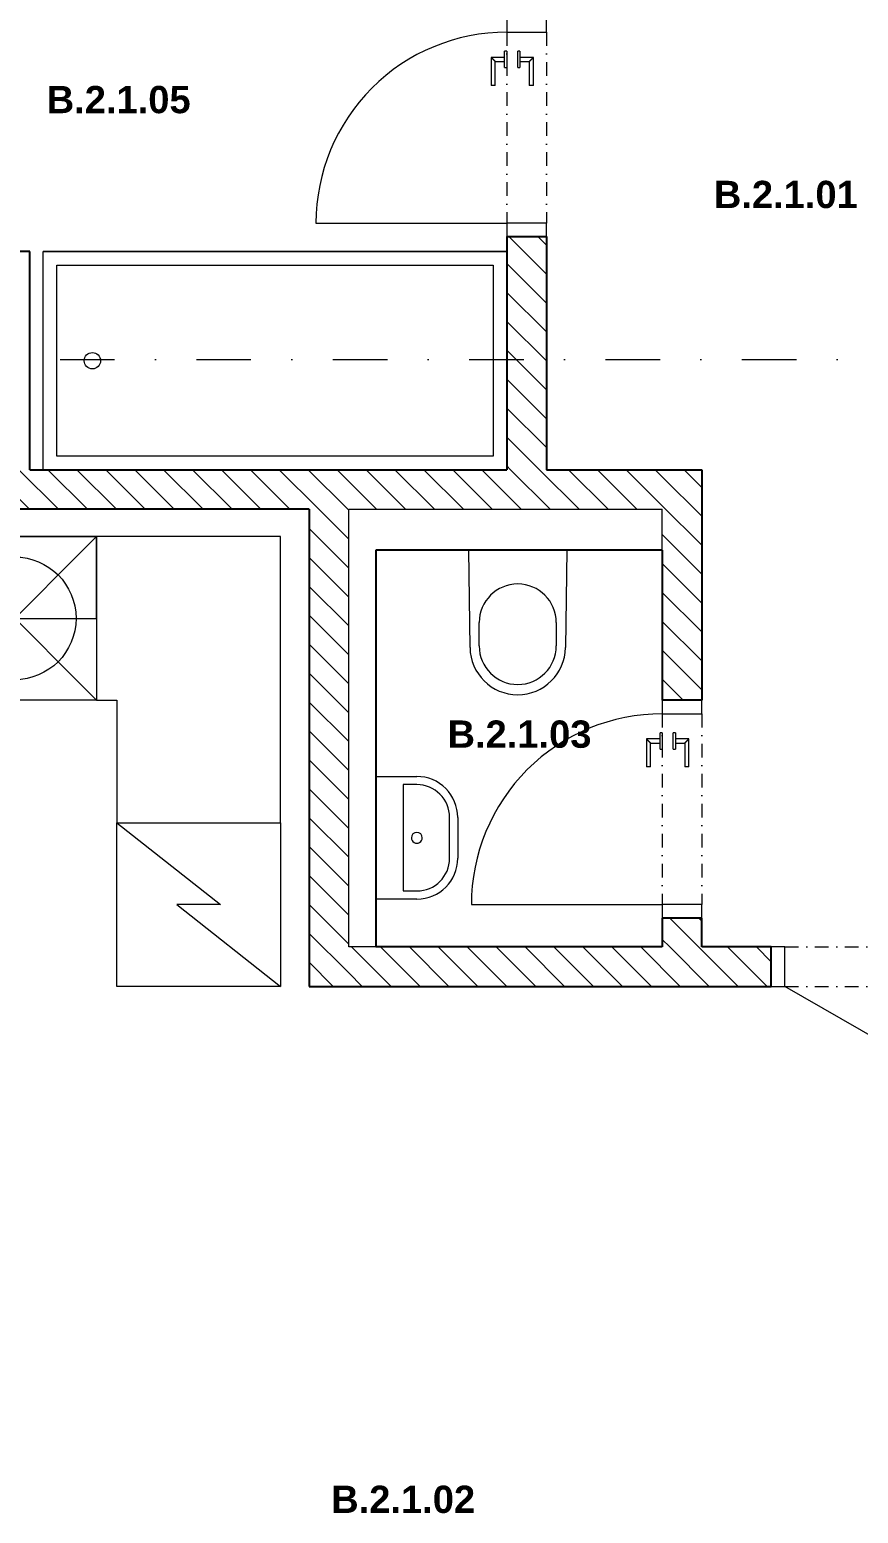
# Model space of a CAD drawing. Header units: millimetres. Extents: x -9163 to 49400, y 40309 to 58543.
# Drawn here: x -5174 to -2135, y 46570 to 52012 of the extents above; entities that cross this region are included whole.
import ezdxf

# ---------------------------------------------------------------- set-up
doc = ezdxf.new("R2010")
doc.units = ezdxf.units.MM
doc.linetypes.add('UDL_2NP_B$0$HA_DashDot_10mm-S3mm', pattern=[500, 200, -150, 0, -150])
doc.linetypes.add('UDL_2NP_B$0$HA_DashDot_2_2mm-S0_6mm', pattern=[110, 50, -30, 0, -30])
for name, color, linetype, lineweight in [('ABMV_det-koty 10', 140, 'Continuous', 5), ('UDL_2NP_B$0$A-AREA-____-IDEN', 252, 'Continuous', 9), ('UDL_2NP_B$0$A-DOOR-____-MCUT', 252, 'UDL_2NP_B$0$HA_DashDot_2_2mm-S0_6mm', 9), ('UDL_2NP_B$0$A-DOOR-____-OTLN', 252, 'Continuous', 9), ('UDL_2NP_B$0$A-DOOR-FRAM-MCUT', 252, 'Continuous', 9), ('UDL_2NP_B$0$A-GENM-____-OTLN', 252, 'Continuous', 9), ('UDL_2NP_B$0$A-WALL-____-MCUT', 252, 'Continuous', 9), ('UDL_2NP_B$0$A-WALL-____-PATT', 252, 'Continuous', 25), ('UDL_2NP_B$0$I-WALL-____-MCUT', 252, 'Continuous', 25), ('UDL_2NP_B$0$P-SANR-FIXT-OTLN', 252, 'Continuous', 9), ('UDL_2NP_B$0$Q-CASE-____-OTLN', 252, 'Continuous', 9), ('UDL_2NP_B$0$Q-SPCQ-____-OTLN', 252, 'Continuous', 9), ('UDL_2NP_B$0$S-GRID-____-OTLN', 252, 'Continuous', 5)]:
    doc.layers.add(name, color=color, linetype=linetype, lineweight=lineweight)
doc.styles.add('UDL_2NP_B$0$Arial_B', font='arialbd.ttf', dxfattribs={"height": 100})
pattern_1 = [(135, (0, 0), (-53.03301, -53.03301), [])]

# ---------------------------------------------------------------- blocks, each defined once
blk = doc.blocks.new('UDL_2NP_B$0$HA_DR_Single_Swing_Solid - In_700x2100-1351884-UDL_2NP-B')
at = {"layer": 'UDL_2NP_B$0$A-DOOR-____-MCUT'}
for p, q in [((-350, 72.5), (350, 72.5)), ((-350, -72.5), (350, -72.5))]:
    blk.add_line(p, q, dxfattribs=at)
at = {"layer": 'UDL_2NP_B$0$A-DOOR-____-OTLN'}
for p, q in [((-257.5, 25), (-257.5, -24.5)), ((-155, 25), (-257.5, 25)), ((-242.5, -24.5), (-242.5, 10)), ((-242.5, 10), (-155, 10)), ((-155, 25), (-155, 10)), ((-280, -24.5), (-220, -24.5)), ((-280, -24.5), (-280, -32.5)), ((-220, -32.5), (-280, -32.5)), ((-220, -32.5), (-220, -24.5)), ((-280, -72.5), (-220, -72.5)), ((-280, -72.5), (-280, -80.5)), ((-220, -80.5), (-280, -80.5)), ((-257.5, -80.5), (-257.5, -130)), ((-242.5, -115), (-242.5, -80.5)), ((-220, -80.5), (-220, -72.5)), ((-257.5, -130), (-155, -130)), ((-155, -115), (-242.5, -115)), ((-155, -115), (-155, -130))]:
    blk.add_line(p, q, dxfattribs=at)
at = {"layer": 'UDL_2NP_B$0$A-DOOR-____-OTLN', "lineweight": 5}
blk.add_line((350, -772.5), (350, -72.5), dxfattribs=at)
blk.add_arc((350, -72.5), 700, 180, 270, dxfattribs=at)
at = {"layer": 'UDL_2NP_B$0$A-DOOR-____-OTLN'}
for points in [[(-242.5, 10), (-242.5, 10), (-242.6, 10.1), (-243.1, 10.6), (-243.5, 11), (-243.9, 11.4), (-244.4, 11.9), (-244.8, 12.3), (-245.4, 12.9), (-246.1, 13.6), (-246.7, 14.2), (-247.1, 14.6), (-247.6, 15.1), (-248.1, 15.6), (-248.5, 16), (-249, 16.5), (-249.5, 17), (-250, 17.5), (-250.5, 18), (-251, 18.5), (-251.5, 19), (-251.9, 19.4), (-252.4, 19.9), (-252.9, 20.4), (-253.3, 20.8), (-253.8, 21.3), (-254.2, 21.7), (-254.7, 22.2), (-255.2, 22.7), (-255.6, 23.1), (-256.1, 23.6), (-256.5, 24), (-256.9, 24.4), (-257.4, 24.9), (-257.5, 25), (-257.5, 25)], [(-257.5, -130), (-257.5, -130), (-257.4, -129.9), (-256.9, -129.4), (-256.5, -129), (-256.1, -128.6), (-255.6, -128.1), (-255.2, -127.7), (-254.6, -127.1), (-253.9, -126.4), (-253.3, -125.8), (-252.9, -125.4), (-252.4, -124.9), (-251.9, -124.4), (-251.5, -124), (-251, -123.5), (-250.5, -123), (-250, -122.5), (-249.5, -122), (-249, -121.5), (-248.5, -121), (-248.1, -120.6), (-247.6, -120.1), (-247.1, -119.6), (-246.7, -119.2), (-246.2, -118.7), (-245.8, -118.3), (-245.3, -117.8), (-244.8, -117.3), (-244.4, -116.9), (-243.9, -116.4), (-243.5, -116), (-243.1, -115.6), (-242.6, -115.1), (-242.5, -115), (-242.5, -115)]]:
    blk.add_open_spline(points, degree=3, knots=[0, 0, 0, 0, 0.083333, 0.125, 0.166667, 0.208333, 0.229167, 0.25, 0.291667, 0.333333, 0.354167, 0.375, 0.395833, 0.416667, 0.4375, 0.458333, 0.479167, 0.5, 0.520833, 0.541667, 0.5625, 0.583333, 0.604167, 0.625, 0.645833, 0.666667, 0.6875, 0.708333, 0.75, 0.770833, 0.791667, 0.833333, 0.875, 0.916667, 1, 1, 1, 1], dxfattribs=at)
at = {"layer": 'UDL_2NP_B$0$A-DOOR-FRAM-MCUT'}
for p, q in [((-350, 72.5), (-400, 72.5)), ((-400, 72.5), (-400, -72.5)), ((-350, -72.5), (-350, 72.5)), ((400, 72.5), (350, 72.5)), ((350, 72.5), (350, -72.5)), ((400, -72.5), (400, 72.5)), ((-400, -72.5), (-350, -72.5)), ((350, -72.5), (400, -72.5))]:
    blk.add_line(p, q, dxfattribs=at)
blk = doc.blocks.new('UDL_2NP_B$0$ABMV_Bathtub_Generic - 800_1700-1419220-UDL_2NP-B')
at = {"layer": 'UDL_2NP_B$0$P-SANR-FIXT-OTLN'}
for p, q in [((0, 0), (0, 1700)), ((0, 1700), (0, 0)), ((50, 50), (50, 1650)), ((50, 1650), (750, 1650)), ((50, 1650), (750, 1650)), ((50, 50), (50, 1650)), ((750, 1650), (750, 50)), ((750, 1650), (750, 50)), ((800, 0), (0, 0)), ((800, 0), (0, 0)), ((750, 50), (50, 50)), ((750, 50), (50, 50))]:
    blk.add_line(p, q, dxfattribs=at)
blk.add_circle((400, 180), 30, dxfattribs=at)
blk = doc.blocks.new('UDL_2NP_B$0$ABMV_Toilet_WallHung - Default-1502656-UDL_2NP-B')
at = {"layer": 'UDL_2NP_B$0$A-GENM-____-OTLN'}
for p, q in [((-50, -432.3), (-54.6, -75)), ((304.6, -75), (300, -432.3)), ((-16.3, -426.2), (-16.3, -340.3)), ((266.3, -340.3), (266.3, -426.2))]:
    blk.add_line(p, q, dxfattribs=at)
for centre, radius, start, end in [((125, -340.3), 141.3, 0, 180), ((125, -430.1), 175, 180.7323, 359.2677), ((125, -426.2), 141.3, 180, 360)]:
    blk.add_arc(centre, radius, start, end, dxfattribs=at)
blk = doc.blocks.new('UDL_2NP_B$0$ABMV_WashBasin_Generic - 450x300-1501618-UDL_2NP-B')
at = {"layer": 'UDL_2NP_B$0$P-SANR-FIXT-OTLN'}
for p, q in [((-100, -200), (-100, -50)), ((350, -50), (350, -200)), ((-70, -150), (-70, -200)), ((320, -150), (-70, -150)), ((320, -200), (320, -150)), ((50, -320), (200, -320)), ((200, -350), (50, -350))]:
    blk.add_line(p, q, dxfattribs=at)
for centre, radius, start, end in [((50, -200), 150, 180, 270), ((50, -200), 120, 180, 270), ((125, -200), 20, 90, 270), ((125, -200), 20, 270, 90), ((200, -200), 150, 270, 0), ((200, -200), 120, 270, 0)]:
    blk.add_arc(centre, radius, start, end, dxfattribs=at)
blk = doc.blocks.new('UDL_2NP_B$0$HA_DR_Double_Swing_Solid - In_1200x2100_800-1533458-UDL_2NP-B')
at = {"layer": 'UDL_2NP_B$0$A-DOOR-____-MCUT'}
for p, q in [((-600, 72.5), (600, 72.5)), ((-600, -72.5), (600, -72.5))]:
    blk.add_line(p, q, dxfattribs=at)
at = {"layer": 'UDL_2NP_B$0$A-DOOR-____-OTLN'}
for p, q in [((-107.5, 25), (-107.5, -24.5)), ((-5, 25), (-107.5, 25)), ((-92.5, -24.5), (-92.5, 10)), ((-92.5, 10), (-5, 10)), ((-5, 25), (-5, 10)), ((-130, -24.5), (-70, -24.5)), ((-130, -24.5), (-130, -32.5)), ((-70, -32.5), (-130, -32.5)), ((-70, -32.5), (-70, -24.5)), ((-130, -72.5), (-70, -72.5)), ((-130, -72.5), (-130, -80.5)), ((-70, -80.5), (-130, -80.5)), ((-107.5, -80.5), (-107.5, -130)), ((-92.5, -115), (-92.5, -80.5)), ((-70, -80.5), (-70, -72.5)), ((-107.5, -130), (-5, -130)), ((-5, -115), (-92.5, -115)), ((-5, -115), (-5, -130))]:
    blk.add_line(p, q, dxfattribs=at)
at = {"layer": 'UDL_2NP_B$0$A-DOOR-____-OTLN', "lineweight": 5}
for p, q in [((-253.6, -272.5), (-600, -72.5)), ((600, -872.5), (600, -72.5))]:
    blk.add_line(p, q, dxfattribs=at)
for centre, radius, start, end in [((-600, -72.5), 400, 330, 0), ((600, -72.5), 800, 180, 270)]:
    blk.add_arc(centre, radius, start, end, dxfattribs=at)
at = {"layer": 'UDL_2NP_B$0$A-DOOR-____-OTLN'}
for points in [[(-92.5, 10), (-92.5, 10), (-92.6, 10.1), (-93.1, 10.6), (-93.5, 11), (-93.9, 11.4), (-94.4, 11.9), (-94.8, 12.3), (-95.4, 12.9), (-96.1, 13.6), (-96.7, 14.2), (-97.1, 14.6), (-97.6, 15.1), (-98.1, 15.6), (-98.5, 16), (-99, 16.5), (-99.5, 17), (-100, 17.5), (-100.5, 18), (-101, 18.5), (-101.5, 19), (-101.9, 19.4), (-102.4, 19.9), (-102.9, 20.4), (-103.3, 20.8), (-103.8, 21.3), (-104.2, 21.7), (-104.7, 22.2), (-105.2, 22.7), (-105.6, 23.1), (-106.1, 23.6), (-106.5, 24), (-106.9, 24.4), (-107.4, 24.9), (-107.5, 25), (-107.5, 25)], [(-107.5, -130), (-107.5, -130), (-107.4, -129.9), (-106.9, -129.4), (-106.5, -129), (-106.1, -128.6), (-105.6, -128.1), (-105.2, -127.7), (-104.6, -127.1), (-103.9, -126.4), (-103.3, -125.8), (-102.9, -125.4), (-102.4, -124.9), (-101.9, -124.4), (-101.5, -124), (-101, -123.5), (-100.5, -123), (-100, -122.5), (-99.5, -122), (-99, -121.5), (-98.5, -121), (-98.1, -120.6), (-97.6, -120.1), (-97.1, -119.6), (-96.7, -119.2), (-96.2, -118.7), (-95.8, -118.3), (-95.3, -117.8), (-94.8, -117.3), (-94.4, -116.9), (-93.9, -116.4), (-93.5, -116), (-93.1, -115.6), (-92.6, -115.1), (-92.5, -115), (-92.5, -115)]]:
    blk.add_open_spline(points, degree=3, knots=[0, 0, 0, 0, 0.083333, 0.125, 0.166667, 0.208333, 0.229167, 0.25, 0.291667, 0.333333, 0.354167, 0.375, 0.395833, 0.416667, 0.4375, 0.458333, 0.479167, 0.5, 0.520833, 0.541667, 0.5625, 0.583333, 0.604167, 0.625, 0.645833, 0.666667, 0.6875, 0.708333, 0.75, 0.770833, 0.791667, 0.833333, 0.875, 0.916667, 1, 1, 1, 1], dxfattribs=at)
at = {"layer": 'UDL_2NP_B$0$A-DOOR-FRAM-MCUT'}
for p, q in [((-600, 72.5), (-650, 72.5)), ((-650, 72.5), (-650, -72.5)), ((-600, -72.5), (-600, 72.5)), ((650, 72.5), (600, 72.5)), ((600, 72.5), (600, -72.5)), ((650, -72.5), (650, 72.5)), ((-650, -72.5), (-600, -72.5)), ((600, -72.5), (650, -72.5))]:
    blk.add_line(p, q, dxfattribs=at)
blk = doc.blocks.new('UDL_2NP_B$0$Lednice_Mraznička_ADNS - Lednice 600x600x1800-1452862-UDL_2NP-B')
at = {"layer": 'UDL_2NP_B$0$Q-SPCQ-____-OTLN'}
for p, q in [((-300, 300), (300, 300)), ((-300, -300), (-300, 300)), ((80, 0), (-300, 300)), ((300, 300), (300, -300)), ((-80, 0), (80, 0)), ((300, -300), (-80, 0)), ((300, -300), (-300, -300))]:
    blk.add_line(p, q, dxfattribs=at)
blk = doc.blocks.new('UDL_2NP_B$0$Kuchyňská_linka_myčka_ADNS - Myčka-1452875-UDL_2NP-B')
at = {"layer": 'UDL_2NP_B$0$Q-SPCQ-____-OTLN'}
for p, q in [((-300, 300), (300, 300)), ((-300, -300), (-300, 300)), ((300, -300), (-300, 300)), ((-300, -300), (300, 300)), ((300, 300), (300, -300)), ((300, 0), (-300, 0)), ((-300, 0), (-300, -300)), ((300, -300), (300, 0)), ((300, -300), (-300, -300)), ((-300, -300), (300, -300))]:
    blk.add_line(p, q, dxfattribs=at)
blk.add_circle((0, 0), 225, dxfattribs=at)
blk = doc.blocks.new('UDL_2NP_B$0$Casework 3 - Casework 6-1501675-UDL_2NP-B')
at = {"layer": 'UDL_2NP_B$0$Q-CASE-____-OTLN'}
for p, q in [((-4254.3, 50152.7), (-4929.3, 50152.7)), ((-4254.3, 49102.7), (-4254.3, 50152.7)), ((-4929.3, 49552.7), (-4854.3, 49552.7)), ((-4854.3, 49552.7), (-4854.3, 49102.7))]:
    blk.add_line(p, q, dxfattribs=at)
blk = doc.blocks.new('UDL_2NP_B')
at = {"layer": 'UDL_2NP_B$0$A-WALL-____-PATT', "lineweight": 5}
h = blk.add_hatch(dxfattribs=at)
h.set_pattern_fill('FP_3', color=256, style=0, pattern_type=2)
h.set_pattern_definition(pattern_1)
h.paths.add_polyline_path([(-3279.3, 50397.7), (-3279.3, 51252.7), (-3424.3, 51252.7), (-3424.3, 50397.7)])
h.paths.add_polyline_path([(-3279.3, 52052.7), (-3279.3, 52502.7), (-3424.3, 52502.7), (-3424.3, 52052.7)])
h = blk.add_hatch(dxfattribs=at)
h.set_pattern_fill('FP_3', color=256, style=0, pattern_type=2)
h.set_pattern_definition(pattern_1)
h.paths.add_polyline_path([(-2854.3, 50252.7), (-2854.3, 50397.7), (-6379.3, 50397.7), (-6379.3, 50252.7), (-3746.7, 50252.7)])
h = blk.add_hatch(dxfattribs=at)
h.set_pattern_fill('FP_3', color=256, style=0, pattern_type=2)
h.set_pattern_definition(pattern_1)
h.paths.add_polyline_path([(-2854.3, 48647.7), (-2709.3, 48647.7), (-2709.3, 48752.7), (-2854.3, 48752.7)])
h.paths.add_polyline_path([(-2709.3, 49552.7), (-2709.3, 50397.7), (-2854.3, 50397.7), (-2854.3, 49552.7), (-2799.9, 49552.7)])
h = blk.add_hatch(dxfattribs=at)
h.set_pattern_fill('FP_3', color=256, style=0, pattern_type=2)
h.set_pattern_definition(pattern_1)
h.paths.add_polyline_path([(-4149.3, 48502.7), (-4004.3, 48502.7), (-4004.3, 50252.7), (-4149.3, 50252.7), (-4149.3, 49254.9)])
h = blk.add_hatch(dxfattribs=at)
h.set_pattern_fill('FP_3', color=256, style=0, pattern_type=2)
h.set_pattern_definition(pattern_1)
h.paths.add_polyline_path([(-4004.3, 48502.7), (-2454.3, 48502.7), (-2454.3, 48647.7), (-4004.3, 48647.7)])
h.paths.add_polyline_path([(-1084.3, 48502.7), (-1084.3, 48647.7), (-1154.3, 48647.7), (-1154.3, 48502.7)])
at = {"layer": 'UDL_2NP_B$0$A-WALL-____-MCUT'}
for p, q in [((-4004.3, 50252.7), (-2854.3, 50252.7)), ((-4004.3, 48647.7), (-4004.3, 50252.7)), ((-2854.3, 50102.7), (-2854.3, 50252.7)), ((-3904.3, 48647.7), (-4004.3, 48647.7))]:
    blk.add_line(p, q, dxfattribs=at)
at = {"layer": 'UDL_2NP_B$0$I-WALL-____-MCUT'}
for p, q in [((-3424.3, 51252.7), (-3424.3, 50397.7)), ((-3424.3, 51252.7), (-3279.3, 51252.7)), ((-3279.3, 51252.7), (-3279.3, 50397.7)), ((-5174.3, 51197.7), (-5319.3, 51197.7)), ((-5174.3, 50397.7), (-5174.3, 51197.7)), ((-5174.3, 50397.7), (-3424.3, 50397.7)), ((-3279.3, 50397.7), (-2709.3, 50397.7)), ((-2709.3, 50397.7), (-2709.3, 49552.7)), ((-4149.3, 50252.7), (-5529.3, 50252.7)), ((-4149.3, 50252.7), (-4149.3, 48502.7)), ((-2854.3, 50102.7), (-3904.3, 50102.7)), ((-3904.3, 50102.7), (-3904.3, 48647.7)), ((-2854.3, 50102.7), (-2854.3, 49552.7)), ((-2709.3, 49552.7), (-2854.3, 49552.7)), ((-2709.3, 48752.7), (-2854.3, 48752.7)), ((-2854.3, 48752.7), (-2854.3, 48647.7)), ((-2709.3, 48647.7), (-2709.3, 48752.7)), ((-2854.3, 48647.7), (-3904.3, 48647.7)), ((-2454.3, 48647.7), (-2709.3, 48647.7)), ((-2454.3, 48502.7), (-2454.3, 48647.7)), ((-4149.3, 48502.7), (-2454.3, 48502.7))]:
    blk.add_line(p, q, dxfattribs=at)
at = {"layer": 'UDL_2NP_B$0$S-GRID-____-OTLN', "linetype": 'UDL_2NP_B$0$HA_DashDot_10mm-S3mm', "lineweight": 9}
blk.add_line((-7563.2, 50802.7), (22642.5, 50802.7), dxfattribs=at)
at = {"layer": 'UDL_2NP_B$0$A-DOOR-____-OTLN', "rotation": 269.9999999999998}
for p in [(-3351.8, 51652.7), (-2781.8, 49152.7)]:
    blk.add_blockref('UDL_2NP_B$0$HA_DR_Single_Swing_Solid - In_700x2100-1351884-UDL_2NP-B', p, dxfattribs=at)
at = {"layer": 'UDL_2NP_B$0$A-DOOR-____-OTLN'}
blk.add_blockref('UDL_2NP_B$0$HA_DR_Double_Swing_Solid - In_1200x2100_800-1533458-UDL_2NP-B', (-1804.3, 48575.2), dxfattribs=at)
at = {"layer": 'UDL_2NP_B$0$P-SANR-FIXT-OTLN'}
for name, p, rotation in [('UDL_2NP_B$0$ABMV_Bathtub_Generic - 800_1700-1419220-UDL_2NP-B', (-5124.3, 51197.7), 269.9999999999995), ('UDL_2NP_B$0$ABMV_WashBasin_Generic - 450x300-1501618-UDL_2NP-B', (-3954.3, 48922.7), 90.00000000000026)]:
    blk.add_blockref(name, p, dxfattribs=dict(at, rotation=rotation))
blk.add_blockref('UDL_2NP_B$0$ABMV_Toilet_WallHung - Default-1502656-UDL_2NP-B', (-3509.3, 50177.7), dxfattribs=at)
at = {"layer": 'UDL_2NP_B$0$Q-CASE-____-OTLN'}
blk.add_blockref('UDL_2NP_B$0$Casework 3 - Casework 6-1501675-UDL_2NP-B', (0, 0), dxfattribs=at)
at = {"layer": 'UDL_2NP_B$0$Q-SPCQ-____-OTLN', "rotation": 180}
for name, p in [('UDL_2NP_B$0$Kuchyňská_linka_myčka_ADNS - Myčka-1452875-UDL_2NP-B', (-5229.3, 49852.7)), ('UDL_2NP_B$0$Lednice_Mraznička_ADNS - Lednice 600x600x1800-1452862-UDL_2NP-B', (-4554.3, 48802.7))]:
    blk.add_blockref(name, p, dxfattribs=at)
at = {"layer": 'UDL_2NP_B$0$A-AREA-____-IDEN', "lineweight": 5, "char_height": 100, "width": 653.375, "attachment_point": 1, "style": 'UDL_2NP_B$0$Arial_B'}
for s, insert in [('B.2.1.05', (-5112, 51805.5)), ('B.2.1.01', (-2665.2, 51457.5)), ('B.2.1.03', (-3641.9, 49478.1)), ('B.2.1.02', (-4068.6, 46671.4))]:
    blk.add_mtext(s, dxfattribs=dict(at, insert=insert))

msp = doc.modelspace()

# ---------------------------------------------------------------- block references
at = {"layer": 'ABMV_det-koty 10'}
msp.add_blockref('UDL_2NP_B', (0, 0), dxfattribs=at)

doc.saveas('drawing.dxf')
